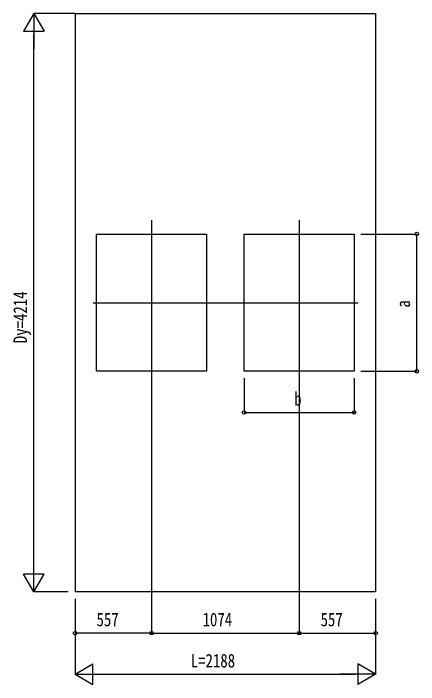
# Model space of a CAD drawing. Units: millimetres, scale not verified. Extents: x -12615 to 12615, y -8910 to 8910.
# Drawn here: x 3630 to 6580, y 409 to 5298 of the extents above; entities that cross this region are included whole.
import ezdxf
from ezdxf.enums import TextEntityAlignment as Align

# ---------------------------------------------------------------- set-up
doc = ezdxf.new("R2010")
doc.units = ezdxf.units.MM
doc.header["$LTSCALE"] = 50
for name, color, linetype in [('0-4_YKK_12', 2, 'Continuous'), ('0-6_YKK_A1', 4, 'Continuous'), ('0-7_YKK_D', 6, 'Continuous')]:
    doc.layers.add(name, color=color, linetype=linetype)
doc.styles.add('ＭＳ ゴシック', font='')
doc.styles.get('ＭＳ ゴシック').set_extended_font_data('MS Gothic')

msp = doc.modelspace()

# ---------------------------------------------------------------- linework, layer by layer
at = {"layer": '0-4_YKK_12'}
for p, q in [((4636.06, 3790.67), (4636.06, 2614.67)), ((5710.06, 3790.67), (5710.06, 2614.67)), ((4211.06, 3190.48), (6140.06, 3190.48))]:
    msp.add_line(p, q, dxfattribs=at)
at = {"layer": '0-6_YKK_A1'}
for p, q in [((4079.06, 5297.73), (6267.06, 5297.73)), ((4079.06, 5297.73), (4079.06, 1083.64)), ((6267.06, 5297.73), (6267.06, 1083.64)), ((6267.06, 1083.64), (4079.06, 1083.64))]:
    msp.add_line(p, q, dxfattribs=at)
for points in [[(5036.06, 2690.67), (4236.06, 2690.67), (4236.06, 3690.67), (5036.06, 3690.67)], [(6110.06, 2690.67), (5310.06, 2690.67), (5310.06, 3690.67), (6110.06, 3690.67)]]:
    msp.add_lwpolyline(points, close=True, dxfattribs=at)
at = {"layer": '0-7_YKK_D'}
for p, q in [((3779.06, 5297.73), (3704.06, 5167.83)), ((4078.06, 5297.73), (3778.06, 5297.73)), ((3779.06, 5297.73), (3854.06, 5167.83)), ((3779.06, 5297.73), (3779.06, 5037.93)), ((3704.06, 5167.83), (3854.06, 5167.83)), ((3779.06, 1233.64), (3779.06, 5147.73)), ((6160.06, 3690.67), (6568.06, 3690.67)), ((6567.06, 2690.67), (6567.06, 3690.67)), ((6160.06, 2690.67), (6568.06, 2690.67)), ((5310.06, 2640.67), (5310.06, 2389.67)), ((6110.06, 2640.67), (6110.06, 2389.67)), ((4636.06, 2614.67), (4636.06, 782.64)), ((4636.06, 2614.67), (4636.06, 782.64)), ((5710.06, 2613.67), (5710.06, 782.64)), ((5710.06, 2613.67), (5710.06, 782.64)), ((5310.06, 2390.67), (6110.06, 2390.67)), ((3779.06, 1083.64), (3779.06, 1343.44)), ((3779.06, 1083.64), (3704.06, 1213.54)), ((3854.06, 1213.54), (3704.06, 1213.54)), ((3779.06, 1083.64), (3854.06, 1213.54)), ((4029.06, 1083.64), (3778.06, 1083.64)), ((4079.06, 1033.64), (4079.06, 482.64)), ((6267.06, 1033.64), (6267.06, 482.64)), ((4079.06, 858.64), (4079.06, 782.64)), ((6267.06, 858.64), (6267.06, 782.64)), ((4636.06, 783.64), (4079.06, 783.64)), ((4636.06, 783.64), (5710.06, 783.64)), ((5710.06, 783.64), (6267.06, 783.64)), ((4079.06, 483.64), (4208.96, 558.64)), ((4208.96, 408.64), (4208.96, 558.64)), ((6267.06, 483.64), (6137.16, 558.64)), ((6137.16, 558.64), (6137.16, 408.64)), ((4079.06, 483.64), (4208.96, 408.64)), ((4079.06, 483.64), (4338.87, 483.64)), ((4229.06, 483.64), (6117.06, 483.64)), ((6267.06, 483.64), (6007.25, 483.64)), ((6267.06, 483.64), (6137.16, 408.64))]:
    msp.add_line(p, q, dxfattribs=at)
for centre in [(6567.06, 3690.67), (6567.06, 2690.67), (5310.06, 2390.67), (6110.06, 2390.67), (4079.06, 783.64), (4636.06, 783.64), (4636.06, 783.64), (5710.06, 783.64), (5710.06, 783.64), (6267.06, 783.64)]:
    msp.add_circle(centre, 12.75, dxfattribs=at)

# ---------------------------------------------------------------- texts
at = {"layer": '0-7_YKK_D', "style": 'ＭＳ ゴシック', "width": 0.8}
for s, p in [('Dy=4214', (3759.06, 2895.49)), ('a', (6547.06, 3154.67))]:
    msp.add_text(s, height=98.97, rotation=90, dxfattribs=at).set_placement(p, align=Align.BOTTOM_LEFT)
for s, p in [('b', (5674.06, 2410.67)), ('557', (4235.16, 803.64)), ('1074', (5007.46, 803.64)), ('557', (5866.16, 803.64)), ('L=2188', (4921.06, 503.64))]:
    msp.add_text(s, height=98.97, dxfattribs=at).set_placement(p, align=Align.BOTTOM_LEFT)

doc.saveas('drawing.dxf')
